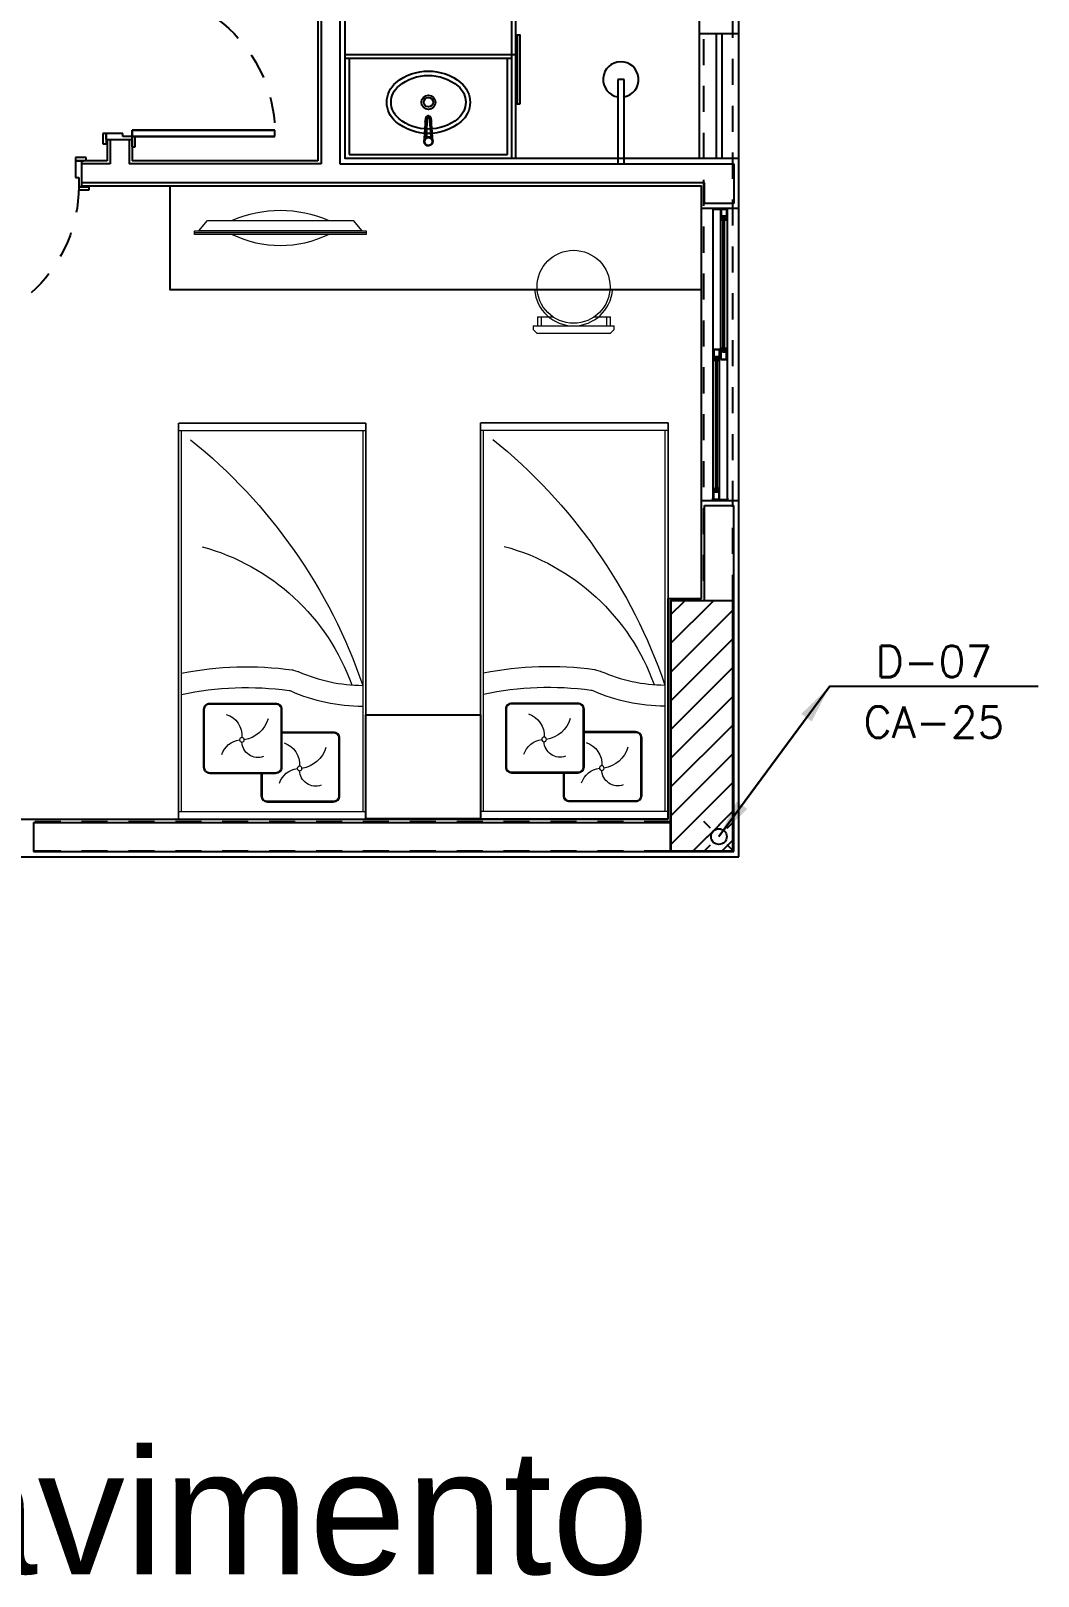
# Model space of a CAD drawing. Header units: millimetres. Extents: x 188.6 to 263.2, y 40.1 to 120.1.
# Drawn here: x 241.27 to 246.1, y 105.88 to 113.3 of the extents above; entities that cross this region are included whole.
import ezdxf
from ezdxf.enums import TextEntityAlignment as Align

# ---------------------------------------------------------------- set-up
doc = ezdxf.new("R2010")
doc.units = ezdxf.units.MM
doc.set_wipeout_variables(frame=1)
doc.linetypes.add('_XREF_APTOS 605 E 606_R01$0$HIDDEN2', pattern=[0.1875, 0.125, -0.0625])
doc.linetypes.add('HIDDEN2', pattern=[0.1875, 0.125, -0.0625])
doc.layers.add('_XREF_APTOS 605 E 606_R01$0$L-MC-LAYOUT', color=8, linetype='Continuous', lineweight=5)
for name, color, linetype in [('ARQ', 8, 'Continuous'), ('ARQ-BASE', 8, 'Continuous'), ('ESTR-PILARES', 11, 'Continuous'), ('ESTR-VIGAS', 11, 'HIDDEN2'), ('ESTRUTURA', 7, 'Continuous'), ('SPDA-COL', 7, 'Continuous'), ('SPDA-D', 164, 'Continuous'), ('TE-ARQ', 8, 'Continuous')]:
    doc.layers.add(name, color=color, linetype=linetype)
doc.styles.add('140-75', font='arial.ttf', dxfattribs={"height": 0.45})
doc.styles.add('60-75', font='romans.shx', dxfattribs={"height": 0.12})
doc.styles.add('ROMANS', font='ROMANS.SHX', dxfattribs={"height": 0.15})
doc.dimstyles.new('IND75', dxfattribs={"dimtxt": 0.15, "dimasz": 0.1875, "dimexe": 0.15, "dimexo": 0, "dimgap": 0.1, "dimtad": 1, "dimzin": 10, "dimdsep": 46, "dimtxsty": '60-75', "dimcen": 0, "dimclrd": 256, "dimclre": 1, "dimclrt": 256, "dimadec": 0, "dimazin": 0, "dimtfac": 1, "dimtix": 1, "dimtmove": 2, "dimatfit": 3, "dimfxl": 0.15, "dimtolj": 1, "dimtzin": 6, "dimarcsym": 0})

# ---------------------------------------------------------------- blocks, each defined once
blk = doc.blocks.new('_XREF_APTOS 605 E 606_R01$0$A$C433F3541')
at = {"layer": 'ARQ-BASE'}
for p, q in [((0.05, 0.14), (0.05, 0.825)), ((0.05, 0.825), (0.05, 0.14)), ((0.05, 0.825), (0.08, 0.825)), ((0.08, 0.825), (0.08, 0.14)), ((0.08, 0.14), (0.08, 0.825)), ((0, 0.155), (0.05, 0.155)), ((0, 0.14), (0, 0.155)), ((0.75, 0.155), (0.8, 0.155)), ((0.75, 0.14), (0.75, 0.155)), ((0.8, 0.155), (0.8, 0.14)), ((0, 0.14), (0.05, 0.14)), ((0.05, 0.14), (0.035, 0.14)), ((0.035, 0.015), (0.035, 0.14)), ((0.08, 0.14), (0.05, 0.14)), ((0.05, 0.14), (0.08, 0.14)), ((0.05, 0.14), (0.05, 0.095)), ((0.05, 0.095), (0.065, 0.095)), ((0.065, 0.095), (0.065, 0.015)), ((0.735, 0.095), (0.75, 0.095)), ((0.735, 0.015), (0.735, 0.095)), ((0.765, 0.14), (0.75, 0.14)), ((0.75, 0.095), (0.75, 0.14)), ((0.75, 0.14), (0.8, 0.14)), ((0.765, 0.14), (0.765, 0.015)), ((0.015, 0), (0.015, 0.015)), ((0.065, 0.015), (0.015, 0.015)), ((0.065, 0), (0.015, 0)), ((0.035, 0.015), (0.065, 0.015)), ((0.065, 0.015), (0.065, 0)), ((0.735, 0), (0.735, 0.015)), ((0.735, 0.015), (0.775, 0.015)), ((0.785, 0.015), (0.735, 0.015)), ((0.785, 0), (0.735, 0)), ((0.785, 0.015), (0.785, 0))]:
    blk.add_line(p, q, dxfattribs=at)
at = {"layer": 'ARQ-BASE', "color": 8, "linetype": '_XREF_APTOS 605 E 606_R01$0$HIDDEN2'}
blk.add_arc((0.0627, 0.1378), 0.6873, 0.18482, 91.0562, dxfattribs=at)
blk = doc.blocks.new('_XREF_APTOS 605 E 606_R01$0$CHUVEIRO')
for p, q in [((216.39, 104.5199), (216.39, 104.9199)), ((216.39, 104.9199), (216.42, 104.9199)), ((216.42, 104.9199), (216.42, 104.5199))]:
    blk.add_line(p, q)
at = {"extrusion": (0, 0, -1)}
blk.add_ellipse((216.4058, 104.9204), major_axis=(-0.0851, 0), ratio=1, start_param=4.898771, end_param=10.827741, dxfattribs=at)
blk = doc.blocks.new('_XREF_APTOS 605 E 606_R01$0$A$C2D591F4F')
at = {"layer": 'ARQ-BASE'}
for p, q in [((0.1865, 0.1318), (0.1865, 0.132)), ((0.2037, 0.1324), (0.1963, 0.1324)), ((0.203, 0.1425), (0.197, 0.1425)), ((0.1794, 0.0224), (0.1794, 0.0222)), ((0.1794, 0.0222), (0.1794, 0.0222)), ((0.1949, 0.0422), (0.2051, 0.0422)), ((0.1949, 0.0404), (0.1949, 0.0422)), ((0.2051, 0.0404), (0.1949, 0.0404)), ((0.2051, 0.0404), (0.2051, 0.0422)), ((0.2205, 0.0239), (0.2205, 0.0239)), ((0.2205, 0.0239), (0.2205, 0.0235))]:
    blk.add_line(p, q, dxfattribs=at)
for points in [[(0.3556, 0.3031, 0.358974), (0.0444, 0.3031, 0.471698), (0.0444, 0.1149, 0.358974), (0.3556, 0.1149, 0.471698)], [(0.3422, 0.2869, 0.358974), (0.0578, 0.2869, 0.471698), (0.0578, 0.1311, 0.358974), (0.3422, 0.1311, 0.471698)], [(0.2, 0.2315, 1), (0.2, 0.1865, 1)]]:
    blk.add_lwpolyline(points, format="xyb", close=True, dxfattribs=at)
blk.add_lwpolyline([(0.2335, 0.209, 336.274616), (0.2335, 0.2086)], format="xyb", dxfattribs=at)
for points in [[(0.1794, 0.0225, 0), (0.1805, 0.0438, 0), (0.1818, 0.0651, 0), (0.1832, 0.0864, 0), (0.1844, 0.1039, 0), (0.1857, 0.1215, 0), (0.1863, 0.1302, 0), (0.1864, 0.1312, 0), (0.1864, 0.1316, 0), (0.1865, 0.1318, 0)], [(0.1865, 0.132, 0), (0.1865, 0.132, 0), (0.1865, 0.1325, 0), (0.1866, 0.1329, 0), (0.1867, 0.1334, 0), (0.1869, 0.1339, 0), (0.1869, 0.1339, 0)], [(0.1869, 0.1339, 0), (0.1869, 0.1339, 0), (0.1871, 0.1347, 0), (0.1875, 0.1356, 0), (0.1879, 0.1364, 0), (0.1885, 0.1374, 0), (0.1891, 0.1383, 0), (0.1899, 0.1391, 0), (0.1907, 0.1399, 0)], [(0.1963, 0.1324, 0), (0.196, 0.132, 0), (0.1957, 0.1317, 0), (0.1954, 0.1314, 0), (0.1952, 0.131, 0), (0.1951, 0.1307, 0), (0.1949, 0.1303, 0), (0.1948, 0.1298, 0), (0.1947, 0.1293, 0), (0.1946, 0.1287, 0), (0.1946, 0.1281, 0), (0.1939, 0.1194, 0), (0.1926, 0.1019, 0), (0.1914, 0.0844, 0), (0.1901, 0.063, 0), (0.1888, 0.0415, 0)], [(0.1963, 0.1324, 0), (0.1953, 0.1334, 0), (0.1943, 0.1345, 0), (0.1935, 0.1355, 0), (0.1926, 0.1365, 0), (0.192, 0.1375, 0), (0.1914, 0.1383, 0), (0.191, 0.1389, 0), (0.1907, 0.1394, 0), (0.1906, 0.1398, 0), (0.1907, 0.1399, 0)], [(0.1907, 0.1399, 0), (0.1911, 0.1402, 0), (0.1914, 0.1406, 0), (0.1918, 0.1409, 0), (0.192, 0.141, 0), (0.1921, 0.141, 0), (0.1922, 0.1411, 0), (0.1923, 0.1412, 0), (0.1923, 0.1412, 0), (0.1924, 0.1412, 0), (0.1924, 0.1413, 0), (0.1924, 0.1413, 0), (0.1924, 0.1413, 0), (0.1924, 0.1413, 0)], [(0.197, 0.1425, 0), (0.1956, 0.1424, 0), (0.1942, 0.1421, 0), (0.193, 0.1416, 0), (0.1924, 0.1413, 0)], [(0.197, 0.1425, 0), (0.197, 0.1424, 0), (0.1969, 0.1422, 0), (0.1969, 0.142, 0), (0.1969, 0.1418, 0), (0.1969, 0.1415, 0), (0.1969, 0.1411, 0), (0.1968, 0.1407, 0), (0.1968, 0.1402, 0), (0.1968, 0.1397, 0), (0.1967, 0.1392, 0), (0.1967, 0.1386, 0), (0.1966, 0.138, 0), (0.1966, 0.1374, 0), (0.1966, 0.137, 0), (0.1965, 0.1363, 0), (0.1965, 0.1355, 0), (0.1964, 0.1348, 0), (0.1964, 0.1341, 0), (0.1963, 0.1336, 0), (0.1963, 0.133, 0), (0.1963, 0.1324, 0)], [(0.199, 0.1433, 0), (0.1989, 0.1433, 0), (0.1987, 0.1432, 0), (0.1986, 0.1432, 0), (0.1984, 0.1431, 0), (0.1982, 0.1431, 0), (0.198, 0.143, 0), (0.1977, 0.1429, 0), (0.1974, 0.1428, 0), (0.197, 0.1425, 0)], [(0.202, 0.1433, 0), (0.201, 0.1434, 0), (0.2003, 0.1434, 0), (0.1995, 0.1434, 0), (0.1988, 0.1434, 0), (0.198, 0.1433, 0)], [(0.198, 0.1433, 0), (0.199, 0.1433, 0)], [(0.201, 0.1433, 0), (0.2008, 0.1433, 0), (0.2006, 0.1433, 0), (0.2005, 0.1434, 0), (0.2005, 0.1434, 0), (0.2004, 0.1434, 0), (0.2003, 0.1434, 0), (0.2002, 0.1434, 0), (0.2002, 0.1434, 0), (0.2001, 0.1434, 0), (0.2001, 0.1434, 0), (0.2, 0.1434, 0), (0.2, 0.1434, 0), (0.1999, 0.1434, 0), (0.1999, 0.1434, 0), (0.1998, 0.1434, 0), (0.1998, 0.1434, 0), (0.1996, 0.1434, 0), (0.1995, 0.1434, 0), (0.1994, 0.1433, 0), (0.1993, 0.1433, 0), (0.199, 0.1433, 0)], [(0.203, 0.1425, 0), (0.2026, 0.1427, 0), (0.2022, 0.1429, 0), (0.2018, 0.1431, 0), (0.2016, 0.1431, 0), (0.2014, 0.1432, 0), (0.2012, 0.1432, 0), (0.2011, 0.1433, 0), (0.201, 0.1433, 0), (0.201, 0.1433, 0)], [(0.201, 0.1433, 0), (0.202, 0.1433, 0), (0.202, 0.1433, 0)], [(0.2037, 0.1324, 0), (0.2036, 0.1331, 0), (0.2036, 0.1338, 0), (0.2035, 0.1346, 0), (0.2035, 0.1353, 0), (0.2034, 0.136, 0), (0.2034, 0.1366, 0), (0.2034, 0.1373, 0), (0.2033, 0.138, 0), (0.2033, 0.1386, 0), (0.2032, 0.1392, 0), (0.2032, 0.1396, 0), (0.2032, 0.14, 0), (0.2031, 0.1404, 0), (0.2031, 0.1408, 0), (0.2031, 0.1413, 0), (0.203, 0.1416, 0), (0.203, 0.1419, 0), (0.203, 0.1422, 0), (0.203, 0.1424, 0), (0.203, 0.1425, 0)], [(0.203, 0.1425, 0), (0.2044, 0.1424, 0), (0.2057, 0.1421, 0), (0.207, 0.1416, 0), (0.2075, 0.1413, 0)], [(0.2031, 0.1431, 0), (0.2035, 0.1431, 0), (0.204, 0.1429, 0), (0.2045, 0.1427, 0), (0.205, 0.1426, 0), (0.2055, 0.1424, 0), (0.206, 0.1421, 0), (0.2066, 0.1418, 0), (0.207, 0.1416, 0)], [(0.2037, 0.1324, 0), (0.204, 0.1327, 0), (0.2044, 0.1331, 0), (0.2048, 0.1335, 0), (0.2051, 0.134, 0), (0.2055, 0.1344, 0), (0.2059, 0.1348, 0), (0.2063, 0.1352, 0), (0.2066, 0.1357, 0), (0.207, 0.1361, 0), (0.2073, 0.1365, 0), (0.2076, 0.1369, 0), (0.2079, 0.1373, 0), (0.2082, 0.1377, 0), (0.2084, 0.138, 0), (0.2087, 0.1383, 0), (0.2088, 0.1386, 0), (0.209, 0.1389, 0), (0.2091, 0.1391, 0), (0.2092, 0.1393, 0), (0.2093, 0.1395, 0), (0.2093, 0.1396, 0), (0.2093, 0.1397, 0), (0.2093, 0.1398, 0), (0.2093, 0.1399, 0)], [(0.2079, 0.0421, 0), (0.2078, 0.0453, 0), (0.2077, 0.0486, 0), (0.2076, 0.0522, 0), (0.2075, 0.056, 0), (0.2075, 0.0595, 0), (0.2074, 0.0631, 0), (0.2074, 0.0642, 0), (0.2073, 0.0652, 0), (0.2073, 0.0662, 0), (0.2073, 0.0672, 0), (0.2073, 0.0682, 0), (0.2072, 0.0739, 0), (0.2071, 0.0795, 0), (0.2071, 0.0806, 0), (0.207, 0.0817, 0), (0.207, 0.0828, 0), (0.207, 0.0839, 0), (0.207, 0.0851, 0), (0.2069, 0.0862, 0), (0.2069, 0.0873, 0), (0.2069, 0.0884, 0), (0.2068, 0.0922, 0), (0.2067, 0.0959, 0), (0.2066, 0.0994, 0), (0.2065, 0.1029, 0), (0.2064, 0.1057, 0), (0.2063, 0.1085, 0), (0.2063, 0.1092, 0), (0.2062, 0.1099, 0), (0.2062, 0.1106, 0), (0.2062, 0.1113, 0), (0.2061, 0.112, 0), (0.2061, 0.1127, 0), (0.206, 0.1148, 0), (0.2059, 0.1168, 0), (0.2058, 0.1189, 0), (0.2057, 0.1209, 0), (0.2056, 0.1229, 0), (0.2055, 0.1248, 0), (0.2055, 0.1252, 0), (0.2054, 0.1256, 0), (0.2054, 0.126, 0), (0.2054, 0.1264, 0), (0.2054, 0.1267, 0), (0.2053, 0.1271, 0), (0.2053, 0.1275, 0), (0.2053, 0.1278, 0), (0.2053, 0.1282, 0), (0.2052, 0.1286, 0), (0.2052, 0.1289, 0), (0.2052, 0.1292, 0), (0.2052, 0.1294, 0), (0.2051, 0.1296, 0), (0.2051, 0.1298, 0), (0.2051, 0.13, 0), (0.205, 0.1302, 0), (0.205, 0.1303, 0), (0.2049, 0.1305, 0), (0.2049, 0.1306, 0), (0.2047, 0.131, 0), (0.2045, 0.1313, 0), (0.2043, 0.1316, 0), (0.2041, 0.1318, 0), (0.2039, 0.1321, 0), (0.2037, 0.1324, 0)], [(0.2093, 0.1399, 0), (0.2101, 0.1391, 0), (0.2108, 0.1382, 0), (0.2115, 0.1373, 0), (0.212, 0.1364, 0), (0.2124, 0.1357, 0), (0.2127, 0.1351, 0), (0.2129, 0.1344, 0), (0.213, 0.1342, 0)], [(0.213, 0.1342, 0), (0.213, 0.1339, 0), (0.2132, 0.1334, 0), (0.2133, 0.1329, 0), (0.2133, 0.1326, 0), (0.2133, 0.1325, 0), (0.2134, 0.1325, 0), (0.2134, 0.1324, 0), (0.2134, 0.1324, 0), (0.2134, 0.1324, 0), (0.2134, 0.1324, 0), (0.2134, 0.1324, 0), (0.2134, 0.1324, 0), (0.2134, 0.1324, 0), (0.2134, 0.1324, 0), (0.2134, 0.1324, 0), (0.2135, 0.1312, 0), (0.2136, 0.1304, 0), (0.2136, 0.1297, 0), (0.2137, 0.1289, 0), (0.2138, 0.1282, 0), (0.2138, 0.1275, 0), (0.2139, 0.1268, 0), (0.2139, 0.1263, 0), (0.214, 0.1257, 0), (0.214, 0.1251, 0), (0.214, 0.1247, 0)], [(0.2149, 0.1134, 0), (0.2149, 0.1126, 0), (0.215, 0.1121, 0), (0.215, 0.1117, 0), (0.2151, 0.1111, 0), (0.2151, 0.1106, 0), (0.2151, 0.1101, 0), (0.2152, 0.1098, 0), (0.2152, 0.1095, 0), (0.2152, 0.1092, 0), (0.2153, 0.1076, 0), (0.2154, 0.1059, 0), (0.2156, 0.104, 0), (0.2157, 0.1022, 0), (0.2158, 0.1002, 0), (0.216, 0.0982, 0), (0.2161, 0.0964, 0), (0.2162, 0.0947, 0), (0.2163, 0.0929, 0), (0.2165, 0.0911, 0), (0.2165, 0.0906, 0), (0.2165, 0.09, 0), (0.2165, 0.0899, 0), (0.2165, 0.0898, 0), (0.2166, 0.0896, 0), (0.2166, 0.0894, 0), (0.2166, 0.089, 0), (0.2166, 0.0884, 0), (0.2167, 0.0876, 0), (0.2168, 0.0868, 0), (0.2168, 0.0866, 0)], [(0.2168, 0.0866, 0), (0.2168, 0.0858, 0), (0.2169, 0.0846, 0), (0.217, 0.0838, 0), (0.217, 0.0829, 0), (0.217, 0.0826, 0), (0.217, 0.0824, 0), (0.2171, 0.0821, 0), (0.2171, 0.0818, 0), (0.2171, 0.0816, 0), (0.2171, 0.0813, 0), (0.2173, 0.0785, 0), (0.2175, 0.0759, 0), (0.2176, 0.0734, 0), (0.2178, 0.0711, 0), (0.2179, 0.0697, 0), (0.218, 0.068, 0), (0.2181, 0.0663, 0), (0.2182, 0.0647, 0), (0.2183, 0.0631, 0), (0.2185, 0.0596, 0), (0.2187, 0.0561, 0), (0.2189, 0.0527, 0), (0.2191, 0.0491, 0), (0.2195, 0.0426, 0), (0.2198, 0.0362, 0), (0.2202, 0.03, 0), (0.2205, 0.0239, 0)], [(0.1794, 0.0225, 0), (0.1794, 0.0225, 0), (0.1794, 0.0225, 0), (0.1794, 0.0225, 0), (0.1794, 0.0225, 0), (0.1794, 0.0225, 0), (0.1794, 0.0225, 0), (0.1794, 0.0225, 0), (0.1794, 0.0226, 0), (0.1794, 0.0226, 0), (0.1794, 0.0227, 0), (0.1794, 0.0227, 0), (0.1794, 0.0229, 0), (0.1795, 0.0238, 0), (0.1796, 0.0247, 0), (0.18, 0.0284, 0), (0.1806, 0.0321, 0), (0.1811, 0.0348, 0)], [(0.1811, 0.0348, 0), (0.1813, 0.0357, 0), (0.1816, 0.0366, 0), (0.1819, 0.0374, 0), (0.1824, 0.0382, 0), (0.1827, 0.0387, 0), (0.183, 0.0392, 0), (0.1833, 0.0395, 0), (0.1836, 0.0397, 0), (0.1839, 0.04, 0), (0.1842, 0.0402, 0), (0.1846, 0.0404, 0), (0.1849, 0.0405, 0), (0.1852, 0.0406, 0), (0.1854, 0.0407, 0), (0.1858, 0.0408, 0), (0.1864, 0.0409, 0), (0.1869, 0.041, 0), (0.1873, 0.041, 0), (0.1877, 0.0411, 0), (0.1881, 0.0412, 0), (0.1883, 0.0413, 0), (0.1885, 0.0413, 0), (0.1886, 0.0414, 0), (0.1888, 0.0415, 0)], [(0.1814, 0.0297, 0), (0.1818, 0.0308, 0), (0.1819, 0.0321, 0), (0.1816, 0.0334, 0), (0.1811, 0.0348, 0)], [(0.1896, 0.0382, 0), (0.1885, 0.0376, 0), (0.1871, 0.0365, 0), (0.1857, 0.0354, 0), (0.1848, 0.0345, 0), (0.184, 0.0336, 0), (0.1833, 0.0328, 0), (0.1827, 0.0319, 0), (0.182, 0.0308, 0), (0.1814, 0.0297, 0)], [(0.1888, 0.0415, 0), (0.1903, 0.0418, 0), (0.1918, 0.0421, 0), (0.1933, 0.0422, 0), (0.1949, 0.0422, 0)], [(0.1896, 0.0382, 0), (0.1892, 0.0401, 0), (0.1888, 0.0415, 0)], [(0.2177, 0.0314, 0), (0.2172, 0.0321, 0), (0.2165, 0.033, 0), (0.2158, 0.034, 0), (0.2148, 0.035, 0), (0.2138, 0.0359, 0), (0.2126, 0.0369, 0), (0.2113, 0.0377, 0), (0.2104, 0.0382, 0), (0.2095, 0.0387, 0), (0.2086, 0.0392, 0), (0.2076, 0.0396, 0)], [(0.2079, 0.0421, 0), (0.2079, 0.0421, 0), (0.2081, 0.0421, 0), (0.2083, 0.0421, 0), (0.2085, 0.042, 0), (0.2088, 0.0421, 0), (0.2091, 0.0421, 0), (0.2099, 0.0422, 0), (0.2107, 0.0424, 0), (0.2112, 0.0425, 0), (0.2117, 0.0425, 0), (0.2121, 0.0426, 0), (0.2124, 0.0426, 0), (0.2128, 0.0426, 0), (0.213, 0.0425, 0), (0.2133, 0.0425, 0), (0.2136, 0.0424, 0), (0.2139, 0.0424, 0), (0.2142, 0.0423, 0), (0.2146, 0.0421, 0), (0.215, 0.0419, 0), (0.2152, 0.0417, 0), (0.2154, 0.0416, 0), (0.2158, 0.0412, 0), (0.2161, 0.0409, 0), (0.2164, 0.0405, 0), (0.2167, 0.0401, 0), (0.2171, 0.0394, 0), (0.2174, 0.0387, 0), (0.2176, 0.0381, 0), (0.2179, 0.0375, 0)], [(0.2177, 0.0314, 0), (0.2172, 0.0325, 0), (0.217, 0.0338, 0), (0.2171, 0.0352, 0), (0.2175, 0.0366, 0), (0.2179, 0.0375, 0)], [(0.2179, 0.0375, 0), (0.2186, 0.0348, 0), (0.2193, 0.032, 0), (0.2199, 0.0284, 0), (0.2202, 0.0264, 0), (0.2204, 0.0252, 0), (0.2204, 0.0245, 0), (0.2204, 0.0242, 0), (0.2204, 0.0242, 0), (0.2205, 0.0241, 0), (0.2205, 0.024, 0), (0.2205, 0.024, 0), (0.2205, 0.0239, 0), (0.2205, 0.0239, 0), (0.2205, 0.0239, 0), (0.2205, 0.0239, 0), (0.2205, 0.0239, 0), (0.2205, 0.0239, 0)]]:
    blk.add_polyline3d(points, dxfattribs=at)
blk.add_circle((0.2, 0.0206), 0.0191, dxfattribs=at)
for centre, radius, start, end in [((0.1998, 0.1299), 0.0136, 102.40009, 123.03323), ((0.1992, 0.1325), 0.0109, 96.44562, 102.36143), ((0.2007, 0.1325), 0.0109, 77.22833, 83.09632), ((0.2001, 0.13), 0.0135, 47.24072, 56.8896), ((-2.8004, -0.1088), 3.0235, 4.21554, 4.42916), ((0.2, 0.0206), 0.0207, 180, 31.20826), ((0.2, 0.0206), 0.0207, 154.10447, 180), ((0.2, 0.0206), 0.0204, 104.46664, 75.53336), ((0.2, 0.0206), 0.0195, 0, 180), ((0.2, 0.0206), 0.0195, 90, 180), ((0.2, 0.0206), 0.0195, 180, 0), ((0.1999, 0.0205), 0.0205, 104.0619, 120.00272), ((0.2, 0.0206), 0.0195, 0, 90), ((0.2052, 0.0157), 0.0265, 84.04055, 90.13401), ((0.2001, 0.0205), 0.0205, 68.47374, 75.93241), ((0.7771, -0.0201), 0.5726, 173.75954, 174.01498)]:
    blk.add_arc(centre, radius, start, end, dxfattribs=at)
blk = doc.blocks.new('_XREF_APTOS 605 E 606_R01$0$XREF-TIPO$0$A$C587E159E')
at = {"layer": '_XREF_APTOS 605 E 606_R01$0$L-MC-LAYOUT', "color": 252}
for p, q in [((0.0011, 0.0023), (0.0011, 0.9023)), ((0.0011, 0.9023), (1.9011, 0.9023)), ((0.0361, 0.9023), (0.0361, 0.0023)), ((1.8661, 0.0023), (1.8661, 0.9023)), ((1.9011, 0.9023), (1.9011, 0.0053)), ((1.8661, 0.8873), (0.0361, 0.8873)), ((1.8981, 0.0023), (0.0011, 0.0023)), ((0.0361, 0.0173), (1.8661, 0.0173)), ((1.9011, 0.0023), (1.8611, 0.0023))]:
    blk.add_line(p, q, dxfattribs=at)
blk.add_lwpolyline([(0.0011, 0.0023), (1.9011, 0.0023), (1.9011, 0.9023), (0.0011, 0.9023)], close=True, dxfattribs=at)
for points in [[(0.5999, 0.0173, 0.086878), (0.6191, 0.5331, 0.069779), (0.6169, 0.5411, -0.103427), (0.5436, 0.8873)], [(0.7021, 0.0173, 0.083892), (0.7179, 0.549, 0.035426), (0.717, 0.5532), (0.7105, 0.576, 0.034421), (0.7091, 0.5799, -0.103963), (0.6436, 0.8875)], [(0.4214, 0.4988), (0.4214, 0.7457, 0.414214), (0.3914, 0.7757), (0.1124, 0.7757, 0.414214), (0.0824, 0.7457), (0.0824, 0.4301, 0.414214), (0.1124, 0.4001), (0.2198, 0.4001)], [(0.4164, 0.4988), (0.4164, 0.7457, 0.414214), (0.3914, 0.7707), (0.1124, 0.7707, 0.414214), (0.0874, 0.7457), (0.0874, 0.4301, 0.414214), (0.1124, 0.4051), (0.2198, 0.4051)]]:
    blk.add_lwpolyline(points, format="xyb", dxfattribs=at)
for points in [[(0.2198, 0.4688), (0.2198, 0.1532, 0.414214), (0.2498, 0.1232), (0.5288, 0.1232, 0.414214), (0.5588, 0.1532), (0.5588, 0.4688, 0.414214), (0.5288, 0.4988), (0.2498, 0.4988, 0.414214)], [(0.2248, 0.4688), (0.2248, 0.1532, 0.414214), (0.2498, 0.1282), (0.5288, 0.1282, 0.414214), (0.5538, 0.1532), (0.5538, 0.4688, 0.414214), (0.5288, 0.4938), (0.2498, 0.4938, 0.414214)]]:
    blk.add_lwpolyline(points, format="xyb", close=True, dxfattribs=at)
for centre in [(0.2451, 0.5841), (0.3825, 0.3072)]:
    blk.add_circle(centre, 0.0111, dxfattribs=at)
for centre, radius, start, end in [((-0.1995, -1.569), 2.5969, 38.8764, 71.05656), ((0.2897, -0.1587), 1.0552, 15.11215, 70.29448), ((0.2369, 0.6609), 0.0769, 159.85374, 267.85581), ((0.3856, 0.5737), 0.1421, 106.57026, 171.28862), ((0.1405, 0.5872), 0.1056, 288.42699, 352.29432), ((0.2642, 0.4762), 0.1082, 17.75439, 94.23379), ((0.3743, 0.384), 0.0769, 159.85374, 267.85581), ((0.523, 0.2968), 0.1421, 106.57026, 171.28862), ((0.4016, 0.1993), 0.1082, 17.75439, 94.23379), ((0.2779, 0.3103), 0.1056, 288.42699, 352.29432), ((1.8981, 0.0053), 0.003, 270, 0)]:
    blk.add_arc(centre, radius, start, end, dxfattribs=at)
blk = doc.blocks.new('_XREF_APTOS 605 E 606_R01$0$A$C4AC839CE')
at = {"layer": '_XREF_APTOS 605 E 606_R01$0$L-MC-LAYOUT'}
for p, q in [((0.0211, 0.0787), (0.0209, 0.0349)), ((0.0211, 0.0787), (0.0942, 0.0787)), ((0.0386, 0.0787), (0.0384, 0.0349)), ((0.2943, 0.0787), (0.3709, 0.0787)), ((0.3534, 0.0349), (0.3534, 0.0787)), ((0.3709, 0.0349), (0.3709, 0.0787)), ((0, 0.0349), (0.3886, 0.0349))]:
    blk.add_line(p, q, dxfattribs=at)
blk.add_lwpolyline([(0, 0.035), (0, 0.0175), (0.0175, 0), (0.3711, 0), (0.3886, 0.0175), (0.3886, 0.035)], dxfattribs=at)
blk.add_circle((0.1943, 0.2224), 0.1751, dxfattribs=at)
blk.add_arc((0.1943, 0.2224), 0.1875, 184.59885, 355.40115, dxfattribs=at)
blk = doc.blocks.new('_XREF_APTOS 605 E 606_R01$0$XREF-MC1101-TE-LAYO$0$TV 42 BASE_S')
at = {"layer": '_XREF_APTOS 605 E 606_R01$0$L-MC-LAYOUT'}
blk.add_line((-0.589, 0.085), (0.588, 0.085), dxfattribs=at)
for points in [[(-0.589, 0.095), (0.588, 0.095), (0.588, 0.07), (-0.589, 0.07)], [(-0.559, 0.07), (0.559, 0.07), (0.499, 0), (-0.499, 0)]]:
    blk.add_lwpolyline(points, close=True, dxfattribs=at)
for centre, radius, start, end in [((0, -0.586), 0.757, 64.1146, 115.8854), ((0, 0.769), 0.837, 246.7335, 293.2665)]:
    blk.add_arc(centre, radius, start, end, dxfattribs=at)
blk = doc.blocks.new('A$C1BFF5DEF')
at = {"layer": 'ARQ-BASE', "color": 8}
for p, q in [((45.7803, 3.3899), (45.7803, 9.0299)), ((45.5903, 5.1299), (45.5902, 4.2299)), ((44.6902, 3.6299), (44.6902, 4.4799)), ((43.7602, 4.4249), (43.7602, 3.6198)), ((43.7752, 4.4249), (43.7752, 3.6048)), ((43.8652, 4.4249), (43.8652, 3.6049)), ((45.5902, 4.2299), (45.7803, 4.2299)), ((45.5902, 4.2299), (45.5902, 3.6299)), ((43.8902, 4.1299), (44.7102, 4.1299)), ((44.6902, 4.1099), (43.8902, 4.1099)), ((43.9102, 4.1099), (43.9102, 3.6499)), ((44.6702, 3.6499), (44.6702, 4.1099)), ((42.7487, 3.7208), (42.7487, 3.6198)), ((42.7637, 3.7208), (42.7637, 3.6048)), ((42.8537, 3.7208), (42.8537, 3.6048)), ((42.8687, 3.7208), (42.8687, 3.6198)), ((43.9102, 3.6499), (44.6702, 3.6499)), ((42.7487, 3.6198), (42.6274, 3.6198)), ((42.6274, 3.4948), (42.6274, 3.6198)), ((42.7637, 3.6048), (42.6274, 3.6048)), ((43.7752, 3.6048), (42.8537, 3.6048)), ((43.7602, 3.6198), (42.8687, 3.6198)), ((43.8652, 3.6049), (45.7553, 3.6049)), ((45.7553, 3.6049), (45.7553, 3.4149)), ((42.6274, 3.5148), (45.6154, 3.5148)), ((42.6274, 3.4998), (45.6004, 3.4998)), ((45.6004, 1.5199), (45.6004, 3.4998)), ((45.6154, 3.4151), (45.6154, 3.5148)), ((45.7553, 3.4149), (45.6154, 3.4151)), ((45.7553, 3.4149), (45.6653, 3.4149)), ((45.7803, 3.3899), (45.6004, 3.3899)), ((45.6554, 3.3899), (45.6554, 3.3797)), ((45.6554, 3.3797), (45.6574, 3.3797)), ((45.6574, 3.3879), (45.7234, 3.3879)), ((45.6574, 1.9919), (45.6574, 3.3879)), ((45.7234, 3.3871), (45.6934, 3.3871)), ((45.6934, 2.6651), (45.6934, 3.3871)), ((45.7034, 3.3401), (45.6934, 3.3401)), ((45.6954, 3.3851), (45.6954, 3.3421)), ((45.7214, 3.3851), (45.6954, 3.3851)), ((45.7014, 3.3421), (45.6954, 3.3421)), ((45.7034, 3.3396), (45.6984, 3.3396)), ((45.7214, 3.3541), (45.7014, 3.3541)), ((45.7014, 3.3421), (45.7014, 3.3541)), ((45.7234, 3.3521), (45.7034, 3.3521)), ((45.7034, 3.3401), (45.7034, 3.3521)), ((45.7039, 3.3516), (45.7039, 3.3401)), ((45.7049, 3.3351), (45.7049, 3.3516)), ((45.7054, 2.7041), (45.7054, 3.3511)), ((45.7054, 3.3511), (45.7114, 3.3511)), ((45.7114, 2.7041), (45.7114, 3.3511)), ((45.7119, 3.3516), (45.7119, 3.3351)), ((45.7129, 3.3401), (45.7129, 3.3516)), ((45.7134, 3.3401), (45.7134, 3.3521)), ((45.7234, 3.3401), (45.7134, 3.3401)), ((45.7183, 3.3396), (45.7134, 3.3396)), ((45.7154, 3.3421), (45.7154, 3.3501)), ((45.7214, 3.3501), (45.7154, 3.3501)), ((45.7214, 3.3421), (45.7154, 3.3421)), ((45.7214, 3.3851), (45.7214, 3.3541)), ((45.7214, 3.3501), (45.7214, 3.3421)), ((45.7234, 3.3879), (45.7234, 1.9919)), ((45.7234, 3.3799), (45.7254, 3.3799)), ((45.7254, 3.3799), (45.7254, 3.3899)), ((45.7804, 1.9899), (45.7803, 3.3899)), ((45.7034, 3.3351), (45.7049, 3.3351)), ((45.7119, 3.3351), (45.7134, 3.3351)), ((45.6574, 2.7151), (45.6874, 2.7151)), ((45.6594, 2.7131), (45.6594, 2.6671)), ((45.6594, 2.7131), (45.6854, 2.7131)), ((45.6654, 2.6671), (45.6654, 2.6791)), ((45.6854, 2.6791), (45.6654, 2.6791)), ((45.6674, 2.6651), (45.6674, 2.6771)), ((45.6874, 2.6771), (45.6674, 2.6771)), ((45.6679, 2.6766), (45.6679, 2.6651)), ((45.6689, 2.6601), (45.6689, 2.6766)), ((45.6694, 2.0326), (45.6694, 2.6761)), ((45.6694, 2.6761), (45.6754, 2.6761)), ((45.6754, 2.0326), (45.6754, 2.6761)), ((45.6759, 2.6766), (45.6759, 2.6601)), ((45.6769, 2.6651), (45.6769, 2.6766)), ((45.6774, 2.6651), (45.6774, 2.6771)), ((45.6854, 2.6751), (45.6794, 2.6751)), ((45.6794, 2.6671), (45.6794, 2.6751)), ((45.6854, 2.7131), (45.6854, 2.6791)), ((45.6854, 2.6751), (45.6854, 2.6671)), ((45.6874, 1.9931), (45.6874, 2.7151)), ((45.7034, 2.7151), (45.6934, 2.7151)), ((45.6954, 2.6671), (45.6954, 2.7131)), ((45.7014, 2.7131), (45.6954, 2.7131)), ((45.6984, 2.7156), (45.7034, 2.7156)), ((45.7014, 2.7131), (45.7014, 2.7011)), ((45.7214, 2.7011), (45.7014, 2.7011)), ((45.7049, 2.7201), (45.7034, 2.7201)), ((45.7034, 2.7151), (45.7034, 2.7031)), ((45.7234, 2.7031), (45.7034, 2.7031)), ((45.7039, 2.7151), (45.7039, 2.7036)), ((45.7049, 2.7036), (45.7049, 2.7201)), ((45.7054, 2.7041), (45.7114, 2.7041)), ((45.7119, 2.7036), (45.7119, 2.7201)), ((45.7119, 2.7201), (45.7134, 2.7201)), ((45.7129, 2.7151), (45.7129, 2.7036)), ((45.7183, 2.7156), (45.7134, 2.7156)), ((45.7134, 2.7151), (45.7134, 2.7031)), ((45.7234, 2.7151), (45.7134, 2.7151)), ((45.7154, 2.7131), (45.7154, 2.7051)), ((45.7214, 2.7131), (45.7154, 2.7131)), ((45.7214, 2.7051), (45.7154, 2.7051)), ((45.7214, 2.7051), (45.7214, 2.7131)), ((45.7214, 2.6671), (45.7214, 2.7011)), ((45.6674, 2.6651), (45.6574, 2.6651)), ((45.6654, 2.6671), (45.6594, 2.6671)), ((45.6674, 2.6646), (45.6624, 2.6646)), ((45.6674, 2.6601), (45.6689, 2.6601)), ((45.6759, 2.6601), (45.6774, 2.6601)), ((45.6874, 2.6651), (45.6774, 2.6651)), ((45.6823, 2.6646), (45.6774, 2.6646)), ((45.6854, 2.6671), (45.6794, 2.6671)), ((45.6934, 2.6651), (45.7234, 2.6651)), ((45.6954, 2.6671), (45.7214, 2.6671)), ((45.6674, 2.0436), (45.6574, 2.0436)), ((45.6654, 2.0416), (45.6594, 2.0416)), ((45.6594, 1.9951), (45.6594, 2.0416)), ((45.6674, 2.0441), (45.6624, 2.0441)), ((45.6654, 2.0416), (45.6654, 2.0296)), ((45.6854, 2.0296), (45.6654, 2.0296)), ((45.6674, 2.0486), (45.6689, 2.0486)), ((45.6674, 2.0436), (45.6674, 2.0316)), ((45.6874, 2.0316), (45.6674, 2.0316)), ((45.6679, 2.0321), (45.6679, 2.0436)), ((45.6689, 2.0486), (45.6689, 2.0321)), ((45.6694, 2.0326), (45.6754, 2.0326)), ((45.6759, 2.0321), (45.6759, 2.0486)), ((45.6759, 2.0486), (45.6774, 2.0486)), ((45.6769, 2.0436), (45.6769, 2.0321)), ((45.6823, 2.0441), (45.6774, 2.0441)), ((45.6774, 2.0436), (45.6774, 2.0316)), ((45.6874, 2.0436), (45.6774, 2.0436)), ((45.6794, 2.0416), (45.6794, 2.0336)), ((45.6854, 2.0416), (45.6794, 2.0416)), ((45.6854, 2.0336), (45.6794, 2.0336)), ((45.6854, 2.0336), (45.6854, 2.0416)), ((45.6854, 1.9951), (45.6854, 2.0296)), ((45.6004, 1.9899), (45.7803, 1.9899)), ((45.6154, 1.5051), (45.6154, 1.9651)), ((45.6154, 1.9651), (45.7553, 1.9649)), ((45.6554, 1.9899), (45.6554, 2.0001)), ((45.6554, 2.0001), (45.6574, 2.0001)), ((45.6574, 1.9931), (45.6874, 1.9931)), ((45.7234, 1.9919), (45.6574, 1.9919)), ((45.6594, 1.9951), (45.6854, 1.9951)), ((45.7234, 1.9999), (45.7254, 1.9999)), ((45.7254, 1.9999), (45.7254, 1.9899)), ((45.7553, 0.3049), (45.7553, 1.9649)), ((45.7802, 0.2799), (45.7803, 1.9899)), ((41.7248, 0.4599), (45.4404, 0.4599)), ((42.3953, 0.4449), (45.4554, 0.4449)), ((42.3953, 0.4449), (42.3953, 0.3049)), ((42.3953, 0.3049), (45.7553, 0.3049)), ((40.2903, 0.2799), (45.7802, 0.2799))]:
    blk.add_line(p, q, dxfattribs=at)
at = {"layer": 'ARQ-BASE', "color": 8, "linetype": 'ByBlock'}
for p, q in [((45.6703, 4.2299), (45.6703, 3.6299)), ((45.7003, 3.6299), (45.7003, 4.2299))]:
    blk.add_line(p, q, dxfattribs=at)
at = {"layer": 'ARQ-BASE', "color": 8}
for points in [[(44.7102, 3.6299), (44.7102, 4.4599)], [(45.7803, 3.6299), (43.8902, 3.6299), (43.8902, 4.4249)], [(45.6004, 2.9998), (43.0513, 2.9998), (43.0513, 3.4998)], [(45.4404, 0.4599), (45.4404, 1.5199), (45.6004, 1.5199)], [(45.4554, 0.3049), (45.4554, 1.5099), (45.7553, 1.5099)]]:
    blk.add_lwpolyline(points, dxfattribs=at)
for points in [[(44.7311, 3.8917), (44.7311, 4.2217), (44.7161, 4.2217), (44.7161, 3.8917)], [(43.9905, 0.4616), (43.9905, 0.9616), (44.5404, 0.9617), (44.5404, 0.4617)]]:
    blk.add_lwpolyline(points, close=True, dxfattribs=at)
for centre, radius, start, end in [((45.7034, 3.3401), 0.005, 185.73917, 270), ((45.7034, 3.3401), 0.0005, 270, 0), ((45.7044, 3.3516), 0.0005, 0, 180), ((45.7124, 3.3516), 0.0005, 0, 180), ((45.7134, 3.3401), 0.0005, 180, 270), ((45.7134, 3.3401), 0.005, 270, 354.26083), ((45.6684, 2.6766), 0.0005, 0, 180), ((45.6764, 2.6766), 0.0005, 0, 180), ((45.7034, 2.7151), 0.005, 90, 174.26083), ((45.7034, 2.7151), 0.0005, 0, 90), ((45.7044, 2.7036), 0.0005, 180, 0), ((45.7124, 2.7036), 0.0005, 180, 0), ((45.7134, 2.7151), 0.0005, 90, 180), ((45.7134, 2.7151), 0.005, 5.73917, 90), ((45.6674, 2.6651), 0.005, 185.73917, 270), ((45.6674, 2.6651), 0.0005, 270, 0), ((45.6774, 2.6651), 0.0005, 180, 270), ((45.6774, 2.6651), 0.005, 270, 354.26083), ((45.6674, 2.0436), 0.005, 90, 174.26083), ((45.6674, 2.0436), 0.0005, 0, 90), ((45.6684, 2.0321), 0.0005, 180, 0), ((45.6764, 2.0321), 0.0005, 180, 0), ((45.6774, 2.0436), 0.0005, 90, 180), ((45.6774, 2.0436), 0.005, 5.73917, 90)]:
    blk.add_arc(centre, radius, start, end, dxfattribs=at)
at = {"layer": 'ARQ-BASE', "color": 8, "xscale": -1}
for name, p, rotation in [('_XREF_APTOS 605 E 606_R01$0$A$C433F3541', (42.7287, 3.6858), 270), ('_XREF_APTOS 605 E 606_R01$0$A$C433F3541', (41.8624, 3.6348), 180), ('_XREF_APTOS 605 E 606_R01$0$XREF-TIPO$0$A$C587E159E', (43.0883, 0.4588), 270), ('_XREF_APTOS 605 E 606_R01$0$XREF-TIPO$0$A$C587E159E', (44.5381, 0.4606), 270)]:
    blk.add_blockref(name, p, dxfattribs=dict(at, rotation=rotation))
for name, p in [('_XREF_APTOS 605 E 606_R01$0$CHUVEIRO', (261.6194, -100.911)), ('_XREF_APTOS 605 E 606_R01$0$A$C2D591F4F', (44.4902, 3.6909))]:
    blk.add_blockref(name, p, dxfattribs=at)
at = {"layer": 'ARQ-BASE', "color": 8, "extrusion": (0, 0, -1), "xscale": -0.6999999999999998, "yscale": 0.6999999999999998, "zscale": -0.6999999999999998, "rotation": 179.9995376019223}
blk.add_blockref('_XREF_APTOS 605 E 606_R01$0$XREF-MC1101-TE-LAYO$0$TV 42 BASE_S', (-43.5801, 3.3326), dxfattribs=at)
at = {"layer": 'ARQ-BASE', "color": 8}
blk.add_blockref('_XREF_APTOS 605 E 606_R01$0$A$C4AC839CE', (44.7926, 2.7924), dxfattribs=at)
blk = doc.blocks.new('INDU')
at = {"color": 7}
blk.add_line((-0.005, 0), (0.005, 0), dxfattribs=at)
at = {"style": 'ROMANS'}
for tag, p in [('TQ-01', (0, 0.001189)), ('100', (0, -0.001718))]:
    blk.add_attdef(tag, text='', height=0.0015, dxfattribs=at).set_placement(p, align=Align.MIDDLE)
blk = doc.blocks.new('cap')
blk.add_wipeout([(0.0003, 0.075), (-0.0036, 0.0749), (-0.0076, 0.0746), (-0.0115, 0.0741), (-0.0153, 0.0734), (-0.0191, 0.0725), (-0.0229, 0.0714), (-0.0266, 0.0701), (-0.0302, 0.0686), (-0.0338, 0.067), (-0.0373, 0.0651), (-0.0406, 0.0631), (-0.0439, 0.0608), (-0.047, 0.0585), (-0.05, 0.0559), (-0.0528, 0.0532), (-0.0555, 0.0504), (-0.0581, 0.0474), (-0.0605, 0.0443), (-0.0627, 0.0411), (-0.0648, 0.0377), (-0.0667, 0.0343), (-0.0684, 0.0308), (-0.0699, 0.0271), (-0.0712, 0.0234), (-0.0724, 0.0197), (-0.0733, 0.0159), (-0.074, 0.012), (-0.0746, 0.0081), (-0.0749, 0.0042), (-0.075, 0.0003), (-0.0749, -0.0036), (-0.0746, -0.0076), (-0.0741, -0.0115), (-0.0734, -0.0153), (-0.0725, -0.0191), (-0.0714, -0.0229), (-0.0701, -0.0266), (-0.0686, -0.0302), (-0.067, -0.0338), (-0.0651, -0.0373), (-0.0631, -0.0406), (-0.0608, -0.0439), (-0.0585, -0.047), (-0.0559, -0.05), (-0.0532, -0.0528), (-0.0504, -0.0555), (-0.0474, -0.0581), (-0.0443, -0.0605), (-0.0411, -0.0627), (-0.0377, -0.0648), (-0.0343, -0.0667), (-0.0308, -0.0684), (-0.0271, -0.0699), (-0.0234, -0.0712), (-0.0197, -0.0724), (-0.0159, -0.0733), (-0.012, -0.074), (-0.0081, -0.0746), (-0.0042, -0.0749), (-0.0003, -0.075), (0.0036, -0.0749), (0.0076, -0.0746), (0.0115, -0.0741), (0.0153, -0.0734), (0.0191, -0.0725), (0.0229, -0.0714), (0.0266, -0.0701), (0.0302, -0.0686), (0.0338, -0.067), (0.0373, -0.0651), (0.0406, -0.0631), (0.0439, -0.0608), (0.047, -0.0585), (0.05, -0.0559), (0.0528, -0.0532), (0.0555, -0.0504), (0.0581, -0.0474), (0.0605, -0.0443), (0.0627, -0.0411), (0.0648, -0.0377), (0.0667, -0.0343), (0.0684, -0.0308), (0.0699, -0.0271), (0.0712, -0.0234), (0.0724, -0.0197), (0.0733, -0.0159), (0.074, -0.012), (0.0746, -0.0081), (0.0749, -0.0042), (0.075, -0.0003), (0.0749, 0.0036), (0.0746, 0.0076), (0.0741, 0.0115), (0.0734, 0.0153), (0.0725, 0.0191), (0.0714, 0.0229), (0.0701, 0.0266), (0.0686, 0.0302), (0.067, 0.0338), (0.0651, 0.0373), (0.0631, 0.0406), (0.0608, 0.0439), (0.0585, 0.047), (0.0559, 0.05), (0.0532, 0.0528), (0.0504, 0.0555), (0.0474, 0.0581), (0.0443, 0.0605), (0.0411, 0.0627), (0.0377, 0.0648), (0.0343, 0.0667), (0.0308, 0.0684), (0.0271, 0.0699), (0.0234, 0.0712), (0.0197, 0.0724), (0.0159, 0.0733), (0.012, 0.074), (0.0081, 0.0746), (0.0042, 0.0749)])
for p, q in [((-0.053, 0.053), (-0.0955, 0.0955)), ((0.053, 0.053), (0.0955, 0.0955)), ((-0.0955, -0.0955), (-0.053, -0.053)), ((0.0955, -0.0955), (0.053, -0.053))]:
    blk.add_line(p, q)
blk.add_circle((0, 0), 0.0504)
blk = doc.blocks.new('COBERTURA_29-09-2016')
at = {"layer": 'ESTR-PILARES', "linetype": 'Continuous'}
for p, q in [((37.66, 2.7278), (37.8672, 2.935)), ((37.66, 2.8657), (37.7293, 2.935)), ((37.66, 2.5899), (37.96, 2.8899)), ((37.66, 2.452), (37.96, 2.752)), ((37.66, 2.3142), (37.96, 2.6142)), ((37.66, 2.1763), (37.96, 2.4763)), ((37.66, 2.0384), (37.96, 2.3384)), ((37.81, 2.335), (37.81, 2.335)), ((37.66, 1.9005), (37.96, 2.2005)), ((37.66, 1.7626), (37.96, 2.0626)), ((37.7703, 1.735), (37.96, 1.9247)), ((37.9082, 1.735), (37.96, 1.7868))]:
    blk.add_line(p, q, dxfattribs=at)
blk.add_lwpolyline([(37.66, 1.735), (37.96, 1.735), (37.96, 2.935), (37.66, 2.935), (37.66, 1.735)], dxfattribs=at)
at = {"layer": 'ESTR-VIGAS'}
for points in [[(37.82, 9.23), (37.82, 2.935)], [(37.96, 2.935), (37.96, 9.23)], [(37.66, 1.875), (33.64, 1.875)], [(33.71, 1.735), (37.6602, 1.735)]]:
    blk.add_lwpolyline(points, dxfattribs=at)

msp = doc.modelspace()

# ---------------------------------------------------------------- block references
at = {"layer": 'ARQ'}
msp.add_blockref('A$C1BFF5DEF', (198.8891, 109.0543), dxfattribs=at)
at = {"layer": 'SPDA-COL'}
ref = msp.add_blockref('INDU', (245.605, 110.1525), dxfattribs=dict(at, xscale=100, yscale=100, zscale=100))
ref.add_attrib('100', 'CA-25', dxfattribs={"layer": '0', "height": 0.15, "style": 'ROMANS'}).set_placement((245.605, 109.9808, 0.9), align=Align.MIDDLE)
ref.add_attrib('TQ-01', 'D-07', dxfattribs={"layer": '0', "height": 0.15, "style": 'ROMANS'}).set_placement((245.605, 110.2714, 0.9), align=Align.MIDDLE)

# ---------------------------------------------------------------- next in the draw order: block references
at = {"layer": 'SPDA-D', "xscale": 0.75, "yscale": 0.75, "zscale": 0.75}
msp.add_blockref('cap', (244.5733, 109.4312), dxfattribs=at)

# ---------------------------------------------------------------- next in the draw order: texts
at = {"layer": 'TE-ARQ', "color": 7, "style": '140-75'}
msp.add_text('Planta Baixa -  10º Pavimento', height=0.6, dxfattribs=at).set_placement((233.124, 105.8918))

# ---------------------------------------------------------------- next in the draw order: block references
at = {"layer": 'ESTRUTURA'}
msp.add_blockref('COBERTURA_29-09-2016', (206.6802, 107.6277), dxfattribs=at)

# ---------------------------------------------------------------- next in the draw order: leaders
at = {"layer": 'SPDA-COL'}
for points in [[(245.105, 110.1525), (244.5733, 109.4312)], [(244.5733, 109.4312), (245.105, 110.1525)]]:
    msp.add_leader(points, dimstyle='IND75', dxfattribs=at)

doc.saveas('drawing.dxf')
